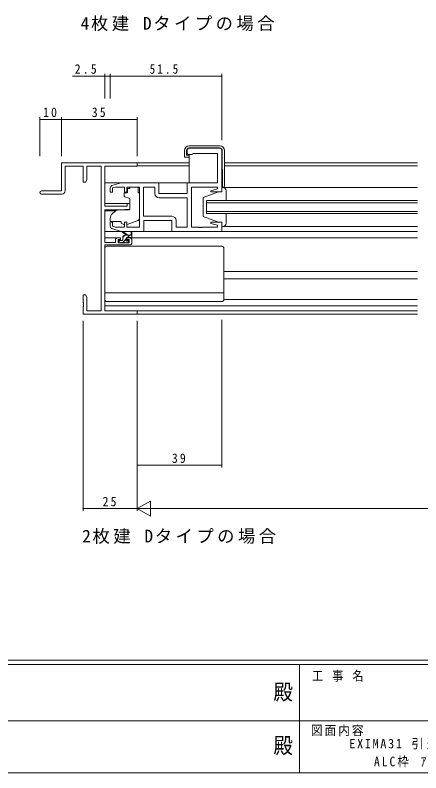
# Model space of a CAD drawing. Units: millimetres, scale not verified. Extents: x -567 to 567, y -403 to 403.
# Drawn here: x -144.2 to 43.3, y -403 to -53.2 of the extents above; entities that cross this region are included whole.
import ezdxf
from ezdxf.enums import TextEntityAlignment as Align

# ---------------------------------------------------------------- set-up
doc = ezdxf.new("R2010")
doc.units = ezdxf.units.MM
doc.header["$LTSCALE"] = 2
for name, color, linetype, lineweight in [('0-1_YKK_ZWAK', 7, 'Continuous', 18), ('0-3_YKK_11', 7, 'Continuous', 18), ('0-4_YKK_12', 2, 'Continuous', 18), ('0-5_YKK_13', 4, 'Continuous', 18), ('0-6_YKK_D', 6, 'Continuous', 18)]:
    doc.layers.add(name, color=color, linetype=linetype, lineweight=lineweight)
doc.layers.add('0-2_USER1', color=7, linetype='Continuous')
doc.styles.add('ＭＳ ゴシック', font='')
doc.styles.get('ＭＳ ゴシック').set_extended_font_data('MS Gothic')

msp = doc.modelspace()

# ---------------------------------------------------------------- linework, layer by layer
at = {"layer": '0-1_YKK_ZWAK'}
for p, q in [((537.274, -350.982), (-562.726, -350.982)), ((483.274, -352.982), (-562.726, -352.982)), ((-12.726, -352.982), (-12.726, -402.982)), ((-194.726, -378.981), (-10.726, -378.981)), ((-10.726, -378.981), (173.274, -378.981)), ((-562.726, -402.982), (483.274, -402.982))]:
    msp.add_line(p, q, dxfattribs=at)
at = {"layer": '0-3_YKK_11'}
for p, q in [((-49.726, -114.585), (-63.726, -114.585)), ((-64.726, -115.585), (-64.726, -116.585)), ((-63.726, -117.585), (-62.526, -117.585)), ((-62.526, -117.585), (-62.226, -117.285)), ((-62.226, -117.285), (-62.026, -117.085)), ((-62.026, -117.085), (-50.656, -117.085)), ((-50.656, -117.085), (-50.656, -130.585)), ((-48.726, -134.785), (-48.726, -115.585)), ((-122.726, -121.285), (-122.726, -134.285)), ((-87.726, -121.285), (-122.726, -121.285)), ((-87.726, -122.915), (-87.726, -121.285)), ((-121.096, -122.915), (-112.726, -122.915)), ((-121.096, -134.285), (-121.096, -122.915)), ((-112.726, -122.915), (-112.726, -130.285)), ((-111.096, -122.915), (-104.356, -122.915)), ((-111.096, -129.194), (-111.096, -122.915)), ((-104.356, -122.915), (-104.356, -189.655)), ((-102.726, -122.915), (-87.726, -122.915)), ((-102.726, -141.385), (-102.726, -122.915)), ((-111.726, -130.285), (-111.096, -129.194)), ((-112.726, -130.285), (-111.726, -130.285)), ((-100.226, -132.829), (-100.226, -134.885)), ((-95.226, -130.585), (-99.513, -131.871)), ((-99.226, -132.933), (-97.831, -132.515)), ((-97.831, -132.515), (-93.626, -132.515)), ((-77.726, -130.585), (-95.226, -130.585)), ((-93.626, -132.515), (-93.626, -134.885)), ((-92.626, -132.515), (-86.726, -132.515)), ((-92.626, -134.885), (-92.626, -132.515)), ((-86.726, -132.515), (-86.726, -151.055)), ((-84.796, -132.515), (-84.796, -146.055)), ((-79.656, -132.515), (-84.796, -132.515)), ((-84.796, -132.515), (-84.796, -146.055)), ((-79.656, -135.515), (-79.656, -132.515)), ((-77.726, -135.585), (-77.726, -130.585)), ((-64.726, -130.585), (-64.726, -135.585)), ((-50.656, -130.585), (-64.726, -130.585)), ((-62.726, -132.515), (-50.656, -132.515)), ((-62.726, -151.055), (-62.726, -132.515)), ((-50.656, -132.515), (-50.656, -133.432)), ((-122.726, -134.285), (-131.976, -134.285)), ((-131.976, -135.785), (-122.596, -135.785)), ((-100.226, -134.885), (-99.226, -134.885)), ((-99.226, -134.885), (-99.226, -132.933)), ((-93.626, -134.885), (-92.626, -134.885)), ((-64.726, -135.585), (-77.726, -135.585)), ((-50.656, -133.432), (-53.755, -134.263)), ((-53.755, -134.263), (-53.686, -134.785)), ((-53.686, -134.785), (-48.726, -134.785)), ((-64.726, -137.515), (-77.656, -137.515)), ((-64.726, -151.055), (-64.726, -137.515)), ((-92.426, -141.385), (-102.726, -141.385)), ((-102.726, -143.085), (-95.726, -143.085)), ((-102.726, -158.085), (-102.726, -143.085)), ((-95.726, -143.085), (-91.226, -142.691)), ((-92.426, -140.085), (-92.426, -141.385)), ((-91.226, -140.085), (-92.426, -140.085)), ((-91.226, -142.691), (-91.226, -140.085)), ((-84.796, -146.055), (-71.796, -146.055)), ((-100.226, -148.685), (-100.226, -150.741)), ((-99.226, -148.685), (-100.226, -148.685)), ((-99.226, -150.636), (-99.226, -148.685)), ((-93.626, -148.685), (-93.626, -151.055)), ((-92.626, -148.685), (-93.626, -148.685)), ((-92.626, -151.055), (-92.626, -148.685)), ((-84.726, -147.985), (-71.726, -147.985)), ((-84.726, -152.985), (-84.726, -147.985)), ((-71.726, -147.985), (-71.726, -152.985)), ((-69.796, -148.055), (-69.796, -151.055)), ((-53.686, -148.785), (-53.755, -149.307)), ((-53.755, -149.307), (-50.656, -150.138)), ((-48.726, -148.785), (-53.686, -148.785)), ((-50.656, -150.138), (-50.656, -151.055)), ((-48.726, -152.985), (-48.726, -148.785)), ((-99.513, -151.699), (-95.226, -152.985)), ((-97.831, -151.055), (-99.226, -150.636)), ((-93.626, -151.055), (-97.831, -151.055)), ((-95.226, -152.985), (-84.726, -152.985)), ((-86.726, -151.055), (-92.626, -151.055)), ((-71.726, -152.985), (-48.726, -152.985)), ((-69.796, -151.055), (-64.726, -151.055)), ((-59.684, -151.055), (-62.726, -151.055)), ((-59.501, -151.175), (-59.684, -151.055)), ((-58.951, -151.175), (-59.501, -151.175)), ((-58.768, -151.055), (-58.951, -151.175)), ((-58.684, -151.055), (-58.768, -151.055)), ((-58.501, -151.175), (-58.684, -151.055)), ((-57.951, -151.175), (-58.501, -151.175)), ((-57.768, -151.055), (-57.951, -151.175)), ((-50.656, -151.055), (-57.768, -151.055)), ((-97.826, -156.985), (-97.826, -158.085)), ((-95.526, -155.985), (-96.826, -155.985)), ((-96.626, -156.785), (-95.526, -156.785)), ((-96.626, -158.285), (-96.626, -156.785)), ((-95.526, -156.785), (-95.526, -155.985)), ((-92.526, -155.985), (-92.526, -156.785)), ((-91.226, -155.985), (-92.526, -155.985)), ((-92.526, -156.785), (-91.426, -156.785)), ((-91.426, -156.785), (-91.426, -158.285)), ((-90.226, -158.285), (-90.226, -156.985)), ((-97.826, -158.085), (-102.726, -158.085)), ((-102.726, -159.285), (-91.226, -159.285)), ((-102.726, -189.655), (-102.726, -159.285)), ((-91.426, -158.285), (-96.626, -158.285)), ((-112.726, -182.285), (-112.726, -185.827)), ((-111.726, -182.285), (-112.726, -182.285)), ((-111.096, -183.376), (-111.726, -182.285)), ((-111.096, -189.655), (-111.096, -183.376)), ((-112.726, -185.827), (-112.606, -186.01)), ((-112.606, -186.56), (-112.726, -186.743)), ((-112.726, -186.743), (-112.726, -186.827)), ((-112.726, -186.827), (-112.606, -187.01)), ((-112.606, -187.56), (-112.726, -187.743)), ((-112.726, -187.743), (-112.726, -191.285)), ((-112.606, -186.01), (-112.606, -186.56)), ((-112.606, -187.01), (-112.606, -187.56)), ((-112.726, -191.285), (-87.726, -191.285)), ((-104.356, -189.655), (-111.096, -189.655)), ((-87.726, -189.655), (-102.726, -189.655)), ((-87.726, -191.285), (-87.726, -189.655))]:
    msp.add_line(p, q, dxfattribs=at)
for centre, radius, start, end in [((-63.726, -115.585), 1, 90.00001, 179.99999), ((-49.726, -115.585), 1, 0.00001, 89.99999), ((-63.726, -116.585), 1, 180.00001, 269.99999), ((-99.226, -132.829), 1, 106.69926, 180.00004), ((-131.976, -135.035), 0.75, 89.99999, 270.00001), ((-122.596, -134.285), 1.5, 270.00001, 359.99999), ((-77.656, -135.515), 2, 180.00001, 269.99999), ((-71.796, -148.055), 2, 0.00001, 89.99999), ((-99.226, -150.741), 1, 179.99996, 253.30074), ((-96.826, -156.985), 1, 90.00001, 179.99999), ((-91.226, -156.985), 1, 0.00001, 89.99999), ((-91.226, -158.285), 1, 270.00001, 359.99999)]:
    msp.add_arc(centre, radius, start, end, dxfattribs=at)
at = {"layer": '0-4_YKK_12'}
for p, q in [((-88.026, -121.285), (-63.752, -121.285)), ((-47.452, -121.285), (41.774, -121.285)), ((-63.752, -122.685), (-87.726, -122.685)), ((41.774, -122.685), (-47.452, -122.685)), ((-102.726, -130.585), (-95.153, -130.585)), ((-85.226, -130.585), (-64.226, -130.585)), ((-55.726, -138.785), (-55.726, -144.785)), ((41.774, -138.785), (-55.726, -138.785)), ((-55.726, -139.785), (41.774, -139.785)), ((-102.726, -140.085), (-91.226, -140.085)), ((-102.726, -143.485), (-97.603, -143.485)), ((41.774, -143.785), (-55.726, -143.785)), ((-55.726, -144.785), (41.774, -144.785)), ((-56.226, -152.985), (41.774, -152.985)), ((-102.726, -155.985), (-96.826, -155.985)), ((-91.226, -155.985), (41.774, -155.985)), ((-47.726, -171.485), (41.774, -171.485)), ((-47.726, -174.885), (41.774, -174.885)), ((-102.726, -187.385), (41.774, -187.385)), ((41.774, -189.655), (-102.426, -189.655)), ((-88.026, -191.285), (41.774, -191.285))]:
    msp.add_line(p, q, dxfattribs=at)
at = {"layer": '0-5_YKK_13'}
for p, q in [((-49.652, -113.485), (-63.752, -113.485)), ((-63.752, -114.485), (-49.7, -114.485)), ((-65.952, -115.685), (-65.952, -118.785)), ((-65.952, -118.785), (-65.452, -118.785)), ((-65.452, -118.785), (-63.752, -118.785)), ((-64.952, -117.785), (-64.952, -115.685)), ((-63.752, -117.785), (-64.952, -117.785)), ((-63.752, -117.785), (-63.752, -130.585)), ((-48.5, -115.674), (-48.352, -132.584)), ((-47.452, -132.085), (-47.452, -115.685)), ((-91.126, -132.515), (-91.126, -133.185)), ((-91.126, -132.515), (-87.326, -132.515)), ((-91.126, -132.515), (-91.126, -133.185)), ((-91.126, -132.515), (-87.326, -132.515)), ((-91.126, -132.515), (-91.126, -133.185)), ((-91.126, -132.515), (-87.326, -132.515)), ((-87.326, -132.515), (-87.326, -133.185)), ((-87.326, -132.515), (-87.326, -133.185)), ((-87.326, -132.515), (-87.326, -133.185)), ((-48.726, -132.585), (-47.952, -132.585)), ((-48.726, -132.784), (41.774, -132.785)), ((-48.726, -132.785), (-48.726, -134.785)), ((-48.226, -132.785), (-48.726, -132.785)), ((-93.826, -135.485), (-93.826, -136.535)), ((-93.826, -135.485), (-93.826, -136.535)), ((-93.826, -135.485), (-93.826, -136.535)), ((-92.596, -135.185), (-93.526, -135.185)), ((-92.596, -135.185), (-93.526, -135.185)), ((-92.596, -135.185), (-93.526, -135.185)), ((-92.296, -134.185), (-92.296, -133.185)), ((-91.126, -133.185), (-92.296, -133.185)), ((-92.296, -134.185), (-92.296, -133.185)), ((-91.126, -133.185), (-92.296, -133.185)), ((-92.296, -134.185), (-92.296, -133.185)), ((-91.126, -133.185), (-92.296, -133.185)), ((-92.296, -134.185), (-92.296, -134.885)), ((-92.296, -134.185), (-92.296, -134.885)), ((-92.296, -134.185), (-92.296, -134.885)), ((-87.326, -134.185), (-87.326, -133.185)), ((-87.326, -134.185), (-87.326, -133.185)), ((-87.326, -134.185), (-87.326, -133.185)), ((-87.326, -135.185), (-87.326, -134.185)), ((-87.326, -135.185), (-87.326, -134.185)), ((-87.326, -135.185), (-87.326, -134.185)), ((-87.326, -135.185), (-86.726, -135.185)), ((-87.326, -135.185), (-86.726, -135.185)), ((-87.326, -135.185), (-86.726, -135.185)), ((-86.726, -146.74), (-86.726, -135.185)), ((-86.726, -146.74), (-86.726, -135.185)), ((-86.726, -146.74), (-86.726, -135.185)), ((-50.226, -134.785), (-57.226, -137.385)), ((-48.726, -134.785), (-50.226, -134.785)), ((-46.726, -138.785), (-46.726, -134.285)), ((-93.497, -137.005), (-91.497, -137.733)), ((-93.497, -137.005), (-91.497, -137.733)), ((-93.497, -137.005), (-91.497, -137.733)), ((-91.226, -138.181), (-91.226, -142.788)), ((-91.226, -138.181), (-91.226, -142.788)), ((-91.226, -138.181), (-91.226, -142.788)), ((-57.226, -137.385), (-57.226, -146.185)), ((-97.463, -143.368), (-99.154, -144.787)), ((-97.463, -143.368), (-99.154, -144.787)), ((-97.463, -143.368), (-99.154, -144.787)), ((-91.443, -143.087), (-96.829, -143.134)), ((-91.443, -143.087), (-96.829, -143.134)), ((-91.443, -143.087), (-96.829, -143.134)), ((-50.226, -148.785), (-57.226, -146.185)), ((-46.726, -149.285), (-46.726, -144.785)), ((-100.226, -147.085), (-100.226, -148.385)), ((-100.226, -147.085), (-100.226, -148.385)), ((-100.226, -147.085), (-100.226, -148.385)), ((-100.226, -148.385), (-95.226, -148.385)), ((-100.226, -148.385), (-95.226, -148.385)), ((-100.226, -148.385), (-95.226, -148.385)), ((-95.226, -148.385), (-95.226, -148.685)), ((-95.226, -148.385), (-95.226, -148.685)), ((-95.226, -148.385), (-95.226, -148.685)), ((-95.226, -148.685), (-95.226, -149.182)), ((-95.226, -148.685), (-95.226, -149.182)), ((-95.226, -148.685), (-95.226, -149.182)), ((-93.92, -149.791), (-95.226, -149.182)), ((-93.92, -149.791), (-95.226, -149.182)), ((-93.92, -149.791), (-95.226, -149.182)), ((-92.354, -149.825), (-87.717, -148.151)), ((-92.354, -149.825), (-87.717, -148.151)), ((-92.354, -149.825), (-87.717, -148.151)), ((-50.226, -148.785), (-48.726, -148.785)), ((-48.726, -148.785), (-48.726, -150.785)), ((-95.153, -152.985), (-102.726, -152.985)), ((-92.726, -154.785), (-94.545, -153.384)), ((-92.126, -154.785), (-94.344, -153.102)), ((-90.526, -153.659), (-90.725, -154.785)), ((-90.226, -155.485), (-90.226, -153.485)), ((-85.226, -152.985), (-71.226, -152.985)), ((-48.726, -150.785), (-48.226, -150.785)), ((-48.726, -150.786), (41.774, -150.785)), ((-95.827, -157.185), (-96.426, -157.784)), ((-94.726, -157.185), (-96.126, -157.185)), ((-92.826, -156.429), (-94.482, -158.085)), ((-93.427, -154.785), (-94.426, -155.784)), ((-94.426, -156.885), (-94.426, -155.785)), ((-93.426, -154.785), (-90.226, -154.785)), ((-92.826, -156.724), (-92.826, -156.085)), ((-92.526, -155.785), (-90.526, -155.785)), ((-92.026, -157.185), (-92.365, -157.185)), ((-91.182, -154.785), (-92.182, -155.785)), ((-102.726, -184.385), (-102.726, -160.885)), ((-101.726, -159.885), (-48.726, -159.885)), ((-96.426, -157.485), (-96.426, -157.985)), ((-96.126, -158.285), (-95.626, -158.285)), ((-95.426, -158.085), (-93.326, -158.085)), ((-93.126, -158.285), (-92.526, -158.285)), ((-91.747, -157.595), (-92.416, -158.264)), ((-92.314, -158.197), (-91.814, -157.697)), ((-47.726, -184.385), (-47.726, -160.885)), ((-102.726, -181.345), (-47.726, -181.345)), ((-101.726, -185.385), (-48.726, -185.385)), ((-47.726, -184.385), (41.774, -184.385)), ((-47.726, -184.385), (41.774, -184.385))]:
    msp.add_line(p, q, dxfattribs=at)
for centre, radius, start, end in [((-63.752, -115.685), 2.2, 90, 180), ((-63.752, -115.685), 1.2, 90, 180), ((-49.7, -115.685), 1.2, 0.5, 90), ((-49.652, -115.685), 2.2, 0, 90), ((-48.226, -134.285), 1.5, 0, 90), ((-47.952, -132.085), 0.5, 270, 0), ((-93.526, -135.485), 0.3, 90, 180), ((-93.526, -135.485), 0.3, 90, 180), ((-93.526, -135.485), 0.3, 90, 180), ((-92.596, -134.885), 0.3, 270, 0), ((-92.596, -134.885), 0.3, 270, 0), ((-92.596, -134.885), 0.3, 270, 0), ((-93.326, -136.535), 0.5, 180, 250), ((-93.326, -136.535), 0.5, 180, 250), ((-93.326, -136.535), 0.5, 180, 250), ((-91.726, -138.181), 0.5, 0, 70), ((-91.726, -138.181), 0.5, 0, 70), ((-91.726, -138.181), 0.5, 0, 70), ((-96.82, -144.134), 1, 90.5, 130), ((-96.82, -144.134), 1, 90.5, 130), ((-96.82, -144.134), 1, 90.5, 130), ((-91.526, -142.788), 0.3, 270.5, 0), ((-91.526, -142.788), 0.3, 270.5, 0), ((-91.526, -142.788), 0.3, 270.5, 0), ((-97.226, -147.085), 3, 130, 180), ((-97.226, -147.085), 3, 130, 180), ((-97.226, -147.085), 3, 130, 180), ((-88.226, -146.74), 1.5, 289.85326, 0), ((-88.226, -146.74), 1.5, 289.85326, 0), ((-88.226, -146.74), 1.5, 289.85326, 0), ((-93.497, -148.885), 1, 245, 262.59308), ((-93.497, -148.885), 1, 245, 262.59308), ((-93.497, -148.885), 1, 245, 262.59308), ((-92.694, -148.885), 1, 273.88684, 289.85326), ((-92.694, -148.885), 1, 273.88684, 289.85326), ((-92.694, -148.885), 1, 273.88684, 289.85326), ((-48.226, -149.285), 1.5, 270, 0), ((-94.526, -153.185), 0.2, 24.41711, 264.41711), ((-90.426, -153.485), 0.2, 0, 240), ((-96.126, -157.485), 0.3, 90, 180), ((-94.726, -156.885), 0.3, 270, 0), ((-93.426, -155.785), 1, 90, 180), ((-92.826, -157.185), 0.25, 123.05573, 326.94427), ((-93.126, -156.724), 0.3, 303.05573, 0), ((-92.526, -156.085), 0.3, 90, 180), ((-92.365, -157.485), 0.3, 90, 146.94427), ((-92.026, -157.485), 0.3, 315, 90), ((-90.526, -155.485), 0.3, 270, 0), ((-101.726, -160.885), 1, 90, 180), ((-96.126, -157.985), 0.3, 180, 270), ((-95.626, -158.085), 0.2, 270, 0), ((-93.126, -158.085), 0.2, 180, 270), ((-92.526, -157.985), 0.3, 270, 315), ((-48.726, -160.885), 1, 0, 90), ((-101.726, -184.385), 1, 180, 270), ((-48.726, -184.385), 1, 270, 0)]:
    msp.add_arc(centre, radius, start, end, dxfattribs=at)
at = {"layer": '0-6_YKK_D'}
for p, q in [((-102.726, -91.719), (-102.726, -80.285)), ((-100.226, -91.719), (-100.226, -80.285)), ((-100.226, -91.719), (-100.226, -80.285)), ((-48.726, -110.917), (-48.726, -80.285)), ((-102.726, -81.285), (-117.626, -81.285)), ((-100.226, -81.285), (-102.726, -81.285)), ((-100.226, -81.285), (-48.726, -81.285)), ((-132.726, -118.285), (-132.726, -100.285)), ((-122.726, -101.285), (-132.726, -101.285)), ((-122.726, -118.285), (-122.726, -100.285)), ((-122.726, -118.285), (-122.726, -100.285)), ((-122.726, -101.285), (-87.726, -101.285)), ((-87.726, -118.285), (-87.726, -100.285)), ((-112.726, -194.285), (-112.726, -281.982)), ((-87.726, -194.285), (-87.726, -281.982)), ((-87.726, -194.285), (-87.726, -281.982)), ((-48.726, -193.856), (-48.726, -261.982)), ((-87.726, -204.485), (-87.726, -261.982)), ((-87.726, -260.982), (-48.726, -260.982)), ((-87.726, -280.982), (-81.664, -277.482)), ((-81.664, -284.482), (-81.664, -277.482)), ((-87.726, -280.982), (-112.726, -280.982)), ((-87.726, -280.982), (-75.602, -280.982)), ((-87.726, -280.982), (-81.664, -284.482)), ((-80.726, -280.982), (405.274, -280.982))]:
    msp.add_line(p, q, dxfattribs=at)
for centre, start, end in [((-102.726, -81.285), 0, 180), ((-102.726, -81.285), 180, 0), ((-100.226, -81.285), 0, 180), ((-100.226, -81.285), 0, 180), ((-100.226, -81.285), 180, 0), ((-100.226, -81.285), 180, 0), ((-48.726, -81.285), 0, 180), ((-48.726, -81.285), 180, 0), ((-132.726, -101.285), 0, 180), ((-132.726, -101.285), 180, 0), ((-122.726, -101.285), 0, 180), ((-122.726, -101.285), 0, 180), ((-122.726, -101.285), 180, 0), ((-122.726, -101.285), 180, 0), ((-87.726, -101.285), 0, 180), ((-87.726, -101.285), 180, 0), ((-87.726, -260.982), 0, 180), ((-87.726, -260.982), 180, 0), ((-48.726, -260.982), 0, 180), ((-48.726, -260.982), 180, 0), ((-112.726, -280.982), 0, 180), ((-112.726, -280.982), 180, 0)]:
    msp.add_arc(centre, 0.106, start, end, dxfattribs=at)

# ---------------------------------------------------------------- texts
at = {"layer": '0-1_YKK_ZWAK', "style": 'ＭＳ ゴシック', "width": 0.9}
for p in [(-24.843, -371.491), (-24.843, -396.236)]:
    msp.add_text('殿', height=7.331, dxfattribs=at).set_placement(p, align=Align.BOTTOM_LEFT)
at = {"layer": '0-1_YKK_ZWAK', "char_height": 4.399, "attachment_point": 7, "style": 'ＭＳ ゴシック'}
for s, insert in [('\\T1.22;\\W0.85;工\\~事\\~名', (-6.994, -360.886)), ('\\T1.17;\\W0.9;図面内容', (-7.558, -386.051))]:
    msp.add_mtext(s, dxfattribs=dict(at, insert=insert))
at = {"layer": '0-2_USER1', "attachment_point": 7, "style": 'ＭＳ ゴシック'}
for s, insert, char_height in [('\\T1.2;4枚建\\~Dタイプの場合', (-113.901, -60.578), 5.865), ('\\T1.2;2枚建\\~Dタイプの場合', (-113.196, -297.295), 5.865), ('\\T1.26;\\W0.95;EXIMA31\\~引違い窓【2･4枚建】T-1仕様', (10.213, -392.195), 4.399), ('\\T1.33;\\W0.9;ALC枠\\~ｱﾝｸﾞﾙ無\\~Dﾀｲﾌﾟ/14mm溝幅', (21.613, -401.018), 4.399)]:
    msp.add_mtext(s, dxfattribs=dict(at, insert=insert, char_height=char_height))
at = {"layer": '0-6_YKK_D', "color": 7, "char_height": 4.399, "attachment_point": 7, "style": 'ＭＳ ゴシック'}
for s, insert in [('\\T1.38;\\W0.9;2.5', (-116.626, -80.285)), ('\\T1.39;\\W0.85;51.5', (-81.996, -80.285)), ('\\T1.37;\\W0.9;10', (-131.246, -100.285)), ('\\T1.37;\\W0.9;35', (-108.746, -100.285)), ('\\T1.37;\\W0.9;39', (-71.746, -259.982)), ('\\T1.37;\\W0.9;25', (-103.746, -279.982))]:
    msp.add_mtext(s, dxfattribs=dict(at, insert=insert))

doc.saveas('drawing.dxf')
